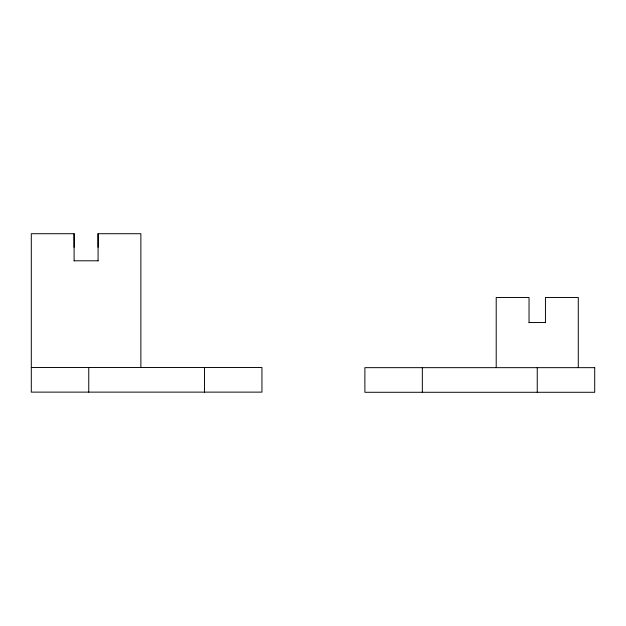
<?xml version="1.0" encoding="UTF-8"?>
<svg xmlns="http://www.w3.org/2000/svg" width="626" height="626" viewBox="0 0 626 626"><rect width="100%" height="100%" fill="white"/><g stroke="black" fill="none" stroke-linecap="round" stroke-linejoin="round"><path stroke-width="0.94" d="M74.103 247.262L74.103 233.717L31.3 233.717L31.3 392.126L261.942 392.126L261.942 367.501L31.3 367.501M98.079 247.262L98.079 233.717L140.873 233.717L140.873 367.501M74.103 260.799L98.079 260.799M529.04 322.515L545.449 322.515M578.283 367.658L578.283 297.483L545.449 297.483L545.449 322.75M537.249 367.658L537.249 392.283M529.04 322.75L529.04 297.483L496.207 297.483L496.207 367.658M422.339 367.658L422.339 392.283M204.483 367.501L204.483 392.126M98.079 233.717L98.079 260.878M88.751 367.501L88.751 392.126M74.103 233.717L74.103 260.878M594.7 367.658L364.88 367.658L364.88 392.283L594.7 392.283L594.7 367.658"/></g></svg>
